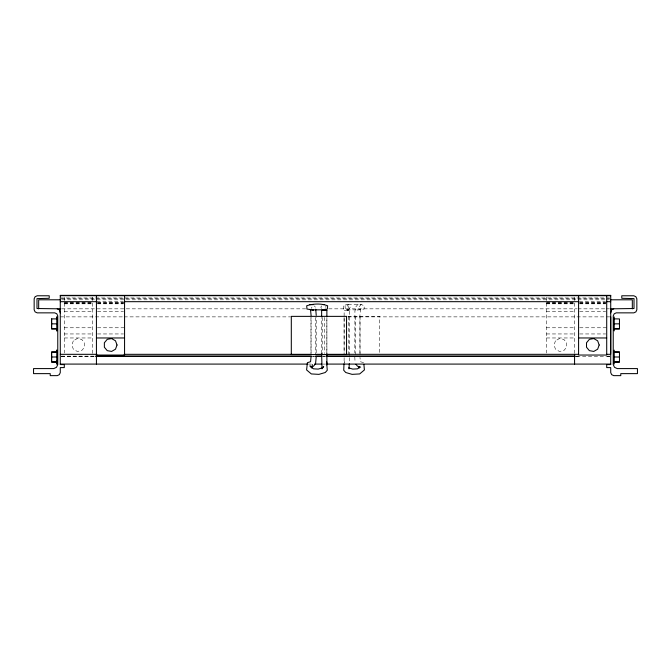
<?xml version="1.0" encoding="UTF-8"?>
<svg xmlns="http://www.w3.org/2000/svg" width="671" height="671" viewBox="0 0 671 671"><rect width="100%" height="100%" fill="white"/><g stroke="black" fill="none" stroke-linecap="round" stroke-linejoin="round"><path stroke-width="0.5" stroke-dasharray="3.35 2.52" d="M311.076 353.298L311.092 317.702M316.192 352.803L316.217 317.408M321.635 353.533L321.644 317.542M326.861 352.661L326.869 317.568M344.131 357.643L344.106 363.12M349.356 357.651L349.314 363.783M325.838 307.519L325.963 305.875M344.257 363.254L344.424 361.619L344.156 362.231M348.501 309.943L350.228 307.125L348.09 304.609L346.446 304.508L343.367 305.775L343.619 309.071L348.501 309.943L345.297 309.172L345.037 305.875L348.09 304.609M311.134 308.434L312.015 307.024M321.837 305.867L320.772 307.125L321.635 308.534M349.365 355.588L349.356 310.346L344.131 310.337L344.139 352.661M60.273 297.949L610.727 297.949M61.321 298.293L609.679 298.293M61.707 299.794L576.834 299.794M577.882 299.794L605.099 299.794M606.148 299.794L609.293 299.794M96.901 301.682L123.061 301.682M579.333 301.682L605.494 301.682M64.29 302.814L92.413 302.814M97.48 302.814L124.563 302.814M546.437 302.814L574.569 302.814M579.627 302.814L606.71 302.814M64.29 302.847L92.413 302.847M97.48 302.847L123.514 302.847M546.437 302.847L574.569 302.847M579.627 302.847L605.67 302.847M64.29 303.225L92.413 303.225M97.48 303.225L123.514 303.225M546.437 303.225L574.569 303.225M579.627 303.225L605.67 303.225M64.29 303.812L92.413 303.812M97.48 303.812L123.514 303.812M546.437 303.812L574.569 303.812M579.627 303.812L605.67 303.812M61.707 308.836L305.657 308.836M328.698 308.836L576.834 308.836M577.882 308.836L605.099 308.836M606.148 308.836L609.293 308.836M64.29 311.352L92.413 311.352M97.48 311.352L123.514 311.352M546.437 311.352L574.569 311.352M579.627 311.352L605.67 311.352M347.838 316.368L379.694 316.368L379.694 353.508M60.273 316.871L123.061 316.871M124.11 316.871L290.501 316.871M348.056 316.871L609.696 316.871M64.29 327.775L92.413 327.775M97.48 327.775L124.563 327.775M546.437 327.775L574.569 327.775M579.627 327.775L606.71 327.775M64.29 333.948L92.413 333.948M97.48 333.948L123.514 333.948M546.437 333.948L574.569 333.948M579.627 333.948L605.67 333.948M64.29 337.966L92.413 337.966M546.437 337.966L574.569 337.966M61.321 356.15L94.804 356.15M312.476 356.15L314.573 356.15M322.944 356.15L325.032 356.15M576.196 356.15L578.285 356.15M607.591 356.15L609.679 356.15M61.321 356.318L94.804 356.318M312.476 356.318L314.573 356.318M322.944 356.318L325.032 356.318M576.196 356.318L578.285 356.318M607.591 356.318L609.679 356.318M61.304 356.553L94.368 356.553M576.632 356.553L609.696 356.553M308.291 364.085L311.428 364.085M322.944 364.085L325.032 364.085M347.167 310.337L349.356 310.346M363.607 362.675L360.428 361.719L359.975 357.375M314.38 305.942L315.42 307.201M354.808 356.972L355.034 361.761M359.924 353.298L359.908 315.605L360.553 309.247L357.375 310.019L364.043 309.063L364.303 305.766L361.174 304.508L346.446 304.508L348.61 307.024L346.865 309.843L360.755 309.843L358.985 307.024L361.174 304.508L357.66 304.693L355.58 307.201L354.925 311.151L354.808 352.803M574.569 297.194L574.569 355.043M546.437 297.194L546.437 353.038M360.05 316.368L360.05 354.54M355.387 316.368L355.387 354.54M348.761 316.368L348.761 354.54M344.097 317.4L344.097 354.54M326.903 317.4L326.903 354.54M324.454 317.4L324.454 353.508M322.239 317.4L322.239 354.54M315.613 317.4L315.613 354.54M310.95 317.4L310.95 353.508M92.413 297.194L92.413 355.043M64.29 297.194L64.29 353.038M73.349 340.801L71.822 345.003L73.349 349.197L77.224 351.428L81.619 350.656L84.487 347.234L84.487 342.764L81.619 339.341L77.224 338.57L73.349 340.801M555.504 340.801L553.978 345.003L555.504 349.197L559.371 351.428L563.766 350.656L566.634 347.234L566.634 342.764L563.766 339.341L559.371 338.57L555.504 340.801"/><path stroke-width="1.01" d="M321.635 353.533L322.03 368.849L323.699 366.391L322.357 367.884L318.205 369.1L313.483 368.84L309.901 365.821L311.176 367.356M321.644 316.511L321.644 310.346L326.869 310.337L326.869 316.536M326.861 353.692L326.911 364.898L326.576 361.619L327.263 370.283L325.25 372.514L318.943 374.359L311.336 373.94L306.597 369.947L307.393 362.675L310.572 361.719L311.076 356.444M610.727 353.667L610.727 316.871M348.97 368.849L349.314 363.783M316.192 356.972L315.571 363.657L313.516 366.198L311.94 366.676M343.988 363.875L343.737 370.283L345.75 372.514L352.057 374.359L359.664 373.94L364.403 369.947L363.892 364.387M311.814 368.119L312.401 364.613M610.727 312.854L611.684 309.792L613.739 308.836M359.664 367.029L357.517 368.84L352.795 369.1L348.643 367.884M324.135 309.843L327.381 309.071L327.633 305.775C321.191 303.275 313.147 303.636 306.697 305.766L306.957 309.063L313.625 310.019L312.032 309.633M322.499 309.943L325.703 309.172M322.91 304.609L324.554 304.508M326.869 310.337L321.644 310.346M56.901 318.918L51.533 318.884L51.533 328.832L56.758 328.807M51.533 323.858L56.758 323.841M56.901 328.857L51.684 328.874L51.684 318.935M56.758 352.015L51.533 352.032L51.533 361.979L56.758 361.954M56.901 352.065L51.684 352.082L51.684 362.021L56.901 362.005M51.533 357.006L56.758 356.989M60.273 295.693L610.727 295.693M60.667 299.794L38.675 299.794L38.675 308.836M610.333 299.794L632.325 299.794L632.325 308.836M60.273 301.682L96.901 301.682M124.11 301.682L578.285 301.682M606.542 301.682L610.727 301.682M60.667 308.836L36.989 308.517L36.989 298.612L49.226 298.293L49.226 295.777L37.173 295.777L35.11 296.733L34.154 298.796L34.154 309.843L35.11 311.898L37.173 312.854L54.745 312.854L56.809 313.81L57.765 315.873L57.765 364.571L56.49 367.314L53.747 368.589L33.55 368.589L33.55 373.63L50.224 373.63L50.224 375.634L57.261 375.634L59.316 374.678L60.273 372.623L60.273 367.599L64.29 367.599L64.29 364.588L60.273 364.588L60.273 295.366L610.727 295.366L610.727 364.588L606.71 364.588L606.71 367.599L610.727 367.599L610.727 372.623L611.684 374.678L613.739 375.634L620.776 375.634L620.776 373.63L637.45 373.63L637.45 368.589L617.253 368.589L614.51 367.314L613.235 364.571L613.235 315.873L614.191 313.81L616.255 312.854L633.827 312.854L635.89 311.898L636.846 309.843L636.846 298.796L635.89 296.733L633.827 295.777L621.774 295.777L621.774 298.293L634.011 298.612L634.011 308.517L610.333 308.836M310.245 309.843L322.306 309.843M96.431 337.966L124.563 337.966M578.587 337.966L606.71 337.966M60.273 354.322L96.901 354.322M124.11 354.322L311.428 354.322M315.613 354.322L321.895 354.322M326.081 354.322L578.285 354.322M606.542 354.322L610.727 354.322M96.431 355.043L124.563 355.043L124.563 295.777M95.852 356.15L311.428 356.15M315.613 356.15L321.895 356.15M326.081 356.15L575.148 356.15M95.852 356.318L311.428 356.318M315.613 356.318L321.895 356.318M326.081 356.318L575.148 356.318M60.273 364.085L307.243 364.085M314.573 364.085L321.895 364.085M326.081 364.085L610.727 364.085M614.242 318.868L619.467 318.935L619.467 328.874L614.242 328.857M614.242 323.841L619.467 323.858M614.242 328.807L619.467 328.832M619.467 352.032L614.242 352.015L619.467 352.082L619.467 362.021L614.242 362.005M614.242 356.989L619.467 357.006M614.242 361.954L619.467 361.979M309.826 304.508L313.34 304.693M360.646 367.154L357.484 366.198L355.949 364.294M57.261 308.836L59.316 309.792L60.273 312.854M358.893 366.366L359.186 368.119M315.747 309.18L316.217 315.328M310.581 310.069L311.092 315.605M614.242 316.972L614.242 330.887M614.242 350.119L614.242 364.034M606.71 295.777L606.71 355.043L578.587 355.043L578.587 295.777M574.569 354.64L574.569 364.085M96.431 295.777L96.431 364.085M56.901 317.022L56.901 318.348M56.901 329.562L56.901 330.887M56.901 350.17L56.901 351.495M56.901 360.973L56.901 364.034M56.758 316.972L56.758 330.837M56.758 350.119L56.758 363.984M117.022 345.003L115.496 349.197L111.629 351.428L107.234 350.656L104.366 347.234L104.366 342.764L107.234 339.341L111.629 338.57L115.496 340.801L117.022 345.003M599.178 345.003L597.651 349.197L593.776 351.428L589.381 350.656L586.513 347.234L586.513 342.764L589.381 339.341L593.776 338.57L597.651 340.801L599.178 345.003M346.546 316.368L291.306 316.368L291.306 354.54L346.546 354.54L346.546 316.368"/></g></svg>
